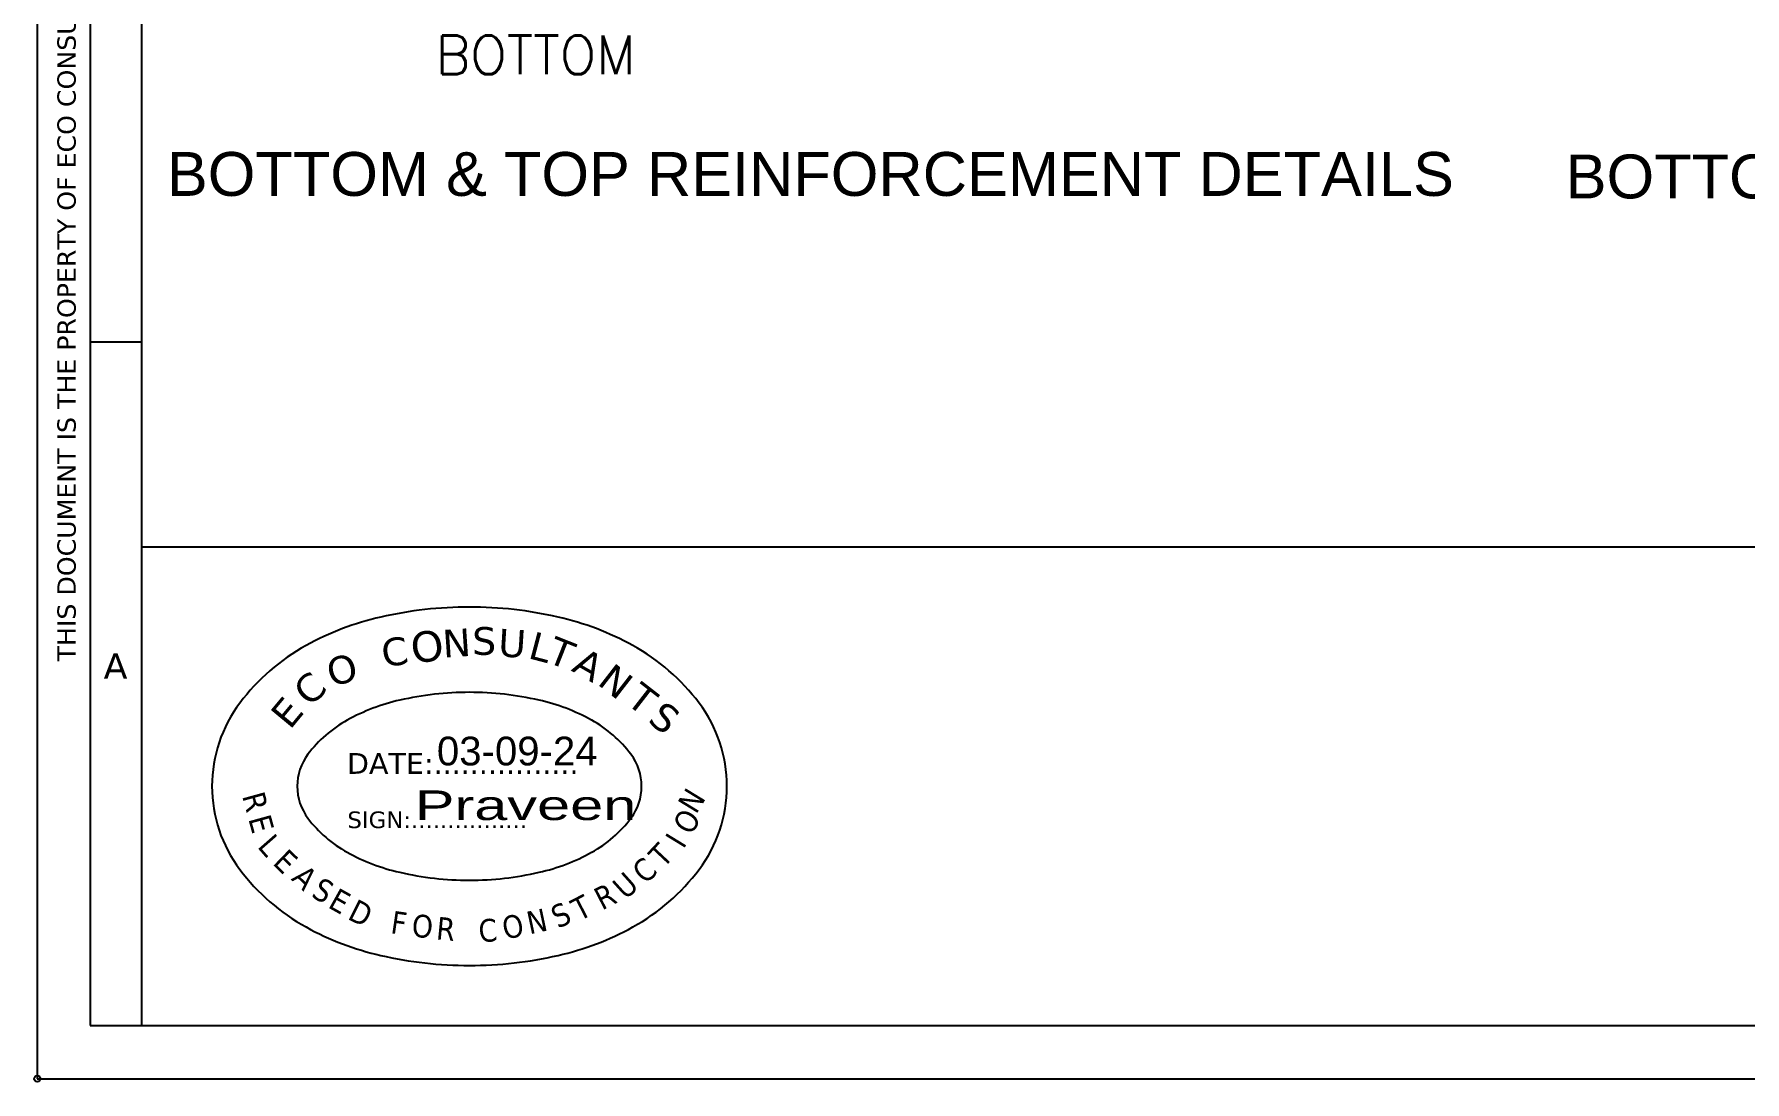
# Model space of a CAD drawing. Extents: x 1878645 to 3043969, y -1160829 to -603973.
# Drawn here: x 2379617 to 2391314, y -659968 to -652807 of the extents above; entities that cross this region are included whole.
import ezdxf

# ---------------------------------------------------------------- set-up
doc = ezdxf.new("R2010")
doc.units = 0
doc.header["$LTSCALE"] = 100
doc.layers.add('Dim', color=3, linetype='Continuous')
doc.layers.add('TXT', color=7, linetype='Continuous')
doc.styles.add('ARIAL', font='arial.ttf')
doc.styles.add('city', font='MISTRAL.TTF')
doc.styles.add('ROMANS', font='simplex.shx', dxfattribs={"width": 0.75})
doc.styles.get("Standard").update_dxf_attribs({"font": 'verdana.ttf'})
doc.styles.add('Style-font003', font='arial.ttf')
doc.styles.add('TEXT', font='tahoma.ttf', dxfattribs={"height": 8})

# ---------------------------------------------------------------- blocks, each defined once
blk = doc.blocks.new('ODGFNGH')
at = {"color": 1, "true_color": 0xfb1803}
for centre, radius, start, end in [((116.27, 34.08, -153.63), 143.56, 102.85026, 118.8426), ((128.64, -20.15, -153.63), 199.18, 90, 102.85026), ((128.64, -20.15, -153.63), 199.18, 77.14974, 90), ((141.01, 34.08, -153.63), 143.56, 61.1574, 77.14974), ((97.46, 68.22, -153.63), 104.58, 118.8426, 143.0522), ((159.82, 68.22, -153.63), 104.58, 36.9478, 61.1574), ((69.16, 89.51, -153.63), 69.16, 143.0522, 180), ((116.27, 34.08, 12.59), 100.97, 102.85026, 118.8426), ((128.64, -20.15, 12.59), 156.59, 90, 102.85026), ((128.64, -20.15, 12.59), 156.59, 77.14974, 90), ((141.01, 34.08, 12.59), 100.97, 61.1574, 77.14974), ((188.12, 89.51, -153.63), 69.16, 0, 36.9478), ((97.46, 68.22, 12.59), 61.98, 118.8426, 143.0522), ((159.82, 68.22, 12.59), 61.98, 36.9478, 61.1574), ((69.16, 89.51, 12.59), 26.56, 143.0522, 180), ((188.12, 89.51, 12.59), 26.56, 0, 36.9478), ((69.16, 89.51, -153.63), 69.16, 180, 216.9478), ((69.16, 89.51, 12.59), 26.56, 180, 216.9478), ((188.12, 89.51, 12.59), 26.56, 323.0522, 0), ((188.12, 89.51, -153.63), 69.16, 323.0522, 0), ((97.46, 110.81, 12.59), 61.98, 216.9478, 241.1574), ((159.82, 110.81, 12.59), 61.98, 298.8426, 323.0522), ((159.82, 110.81, 12.59), 61.98, 298.8426, 323.0522), ((116.27, 144.95, 12.59), 100.97, 241.1574, 257.14974), ((141.01, 144.95, 12.59), 100.97, 282.85026, 298.8426), ((97.46, 110.81, -153.63), 104.58, 216.9478, 241.1574), ((128.64, 199.18, 12.59), 156.59, 257.14974, 270), ((128.64, 199.18, 12.59), 156.59, 270, 282.85026), ((159.82, 110.81, -153.63), 104.58, 298.8426, 323.0522), ((159.82, 110.81, -153.63), 104.58, 298.8426, 323.0522), ((116.27, 144.95, -153.63), 143.56, 241.1574, 257.14974), ((141.01, 144.95, -153.63), 143.56, 282.85026, 298.8426), ((128.64, 199.18, -153.63), 199.18, 257.14974, 270), ((128.64, 199.18, -153.63), 199.18, 270, 282.85026)]:
    blk.add_arc(centre, radius, start, end, dxfattribs=at)
for s, height, rotation, p in [('C', 13.85, 8.62581, (85.75, 148.92, -153.63)), ('O', 15.24, 8.4461, (100.44, 150.65, -153.63)), ('N', 13.85, 3.74785, (115.58, 153.74, -153.63)), ('S', 13.85, 359.46575, (129.91, 155.24, -153.63)), ('U', 13.85, 356.54414, (142.68, 154.46, -153.63)), ('L', 13.85, 345.28557, (157.36, 153.64, -153.63)), ('T', 13.85, 338.43451, (166.7, 151.79, -153.63)), ('O', 13.85, 15.22321, (59.54, 139.1, -153.63)), ('A', 13.85, 330.43441, (179.08, 147.41, -153.63)), ('C', 13.85, 42.52193, (48.62, 128.76, -153.63)), ('N', 13.85, 322.17258, (191.99, 140.78, -153.63)), ('T', 13.85, 322.17258, (206.21, 131.25, -153.63)), ('E', 13.85, 50.2729, (38.9, 117.33, -153.63)), ('S', 13.85, 322.17258, (217.17, 121.96, -153.63))]:
    blk.add_text(s, height=height, rotation=rotation, dxfattribs=at).set_placement(p)
at = {"style": 'ARIAL'}
blk.add_text('03-09-24', height=14.362, dxfattribs=at).set_placement((112.38, 99.92))
at = {"color": 1, "true_color": 0xfb1803}
for s, height, p in [('DATE:................', 10.3888, (67.46, 95.71, -153.63)), ('SIGN:................', 8.3111, (67.65, 68.61, -153.63))]:
    blk.add_text(s, height=height, dxfattribs=at).set_placement(p)
at = {"color": 1, "true_color": 0xfb1803, "style": 'TEXT'}
for s, rotation, p in [('R', 285.46145, (14.96, 84.74, -153.63)), ('N', 58.57838, (241.86, 75.13, -153.63)), ('O', 58.57838, (239.31, 64.56, -153.63)), ('E', 285.46145, (18.07, 73.31, -153.63)), ('L', 311.25523, (22.28, 59.22, -153.63)), ('T', 46.80462, (225.57, 48.22, -153.63)), ('I', 58.57838, (235.56, 57.78, -153.63)), ('E', 316.05738, (29.81, 50.8, -153.63)), ('C', 42.00247, (216.39, 40.21, -153.63)), ('A', 316.05738, (39.23, 43.06, -153.63)), ('S', 330.78401, (49.1, 34.59, -153.63)), ('U', 42.00247, (206.63, 32.51, -153.63)), ('E', 330.78401, (57.4, 29.23, -153.63)), ('T', 27.27584, (183.48, 21.94, -153.63)), ('R', 27.27584, (194.85, 27.35, -153.63)), ('D', 333.38348, (67.19, 23.39, -153.63)), ('F', 351.61533, (88.83, 16.16, -153.63)), ('O', 12.03745, (146.37, 12.83, -153.63)), ('N', 12.03745, (158.64, 15.49, -153.63)), ('S', 24.67637, (172.82, 18.28, -153.63)), ('O', 356.09055, (99.57, 14.31, -153.63)), ('R', 354.48685, (111.69, 13.06, -153.63)), ('C', 4.61491, (133.63, 11.48, -153.63))]:
    blk.add_text(s, height=11.34, rotation=rotation, dxfattribs=at).set_placement(p)
at = {"color": 5, "true_color": 0x0602fc, "style": 'city', "width": 1.5}
blk.add_text('Praveen', height=14.817, dxfattribs=at).set_placement((101.34, 72.61, -58.92))

msp = doc.modelspace()

# ---------------------------------------------------------------- linework, layer by layer
at = {"color": 35}
for p, q in [((2379638.04073, -631190.6007), (2379638.04073, -659947.53533)), ((2379638.04073, -659947.53533), (2419208.47576, -659947.53533))]:
    msp.add_line(p, q, dxfattribs=at)
for p, q in [((2380000.81622, -631539.4233), (2380000.81622, -659584.75983)), ((2380349.63882, -631888.24589), (2380349.63882, -659584.75983)), ((2380000.81622, -654910.53708), (2380349.63882, -654910.53708)), ((2418859.65316, -656314.47021), (2380349.63882, -656314.47021)), ((2380000.81622, -659584.75983), (2418859.65316, -659584.75983))]:
    msp.add_line(p, q)
msp.add_circle((2379638.04073, -659947.53533), 20.92936)

# ---------------------------------------------------------------- block references
at = {"layer": 'Dim', "ltscale": 0.5, "xscale": 13.68363848017763, "yscale": 13.68363848017763, "zscale": 13.68363848017763}
msp.add_blockref('ODGFNGH', (2380832.77202, -659173.0395), dxfattribs=at)

# ---------------------------------------------------------------- texts
msp.add_text('THIS DOCUMENT IS THE PROPERTY OF ECO CONSULTANTS, ANY USE NOT AUTHORISED BY US,AND/OR COPYING,DUPLICATING,HANDING,OVER TO THIRD PARTIES EITHER IN FULL OR IN PART WITHOUT PERMISSIONS IS LIABLE TO CLAIMS.', height=125.57613374, rotation=90).set_placement((2379901.0094, -657094.5583))
at = {"style": 'ROMANS'}
msp.add_text('BOTTOM', height=264, dxfattribs=at).set_placement((2382361.76851, -653080.99354))
msp.add_text('A', height=174.4113).set_placement((2380091.49695, -657213.64976))
at = {"layer": 'TXT', "style": 'Style-font003'}
for s, p in [('BOTTOM & TOP REINFORCEMENT DETAILS', (2380524.15468, -653912.41052, -911.87706)), ('BOTTOM EXTRA REINFORCEMENT DETAILS', (2390088.72494, -653929.47517, -911.87706))]:
    msp.add_text(s, height=300, dxfattribs=at).set_placement(p)

doc.saveas('drawing.dxf')
